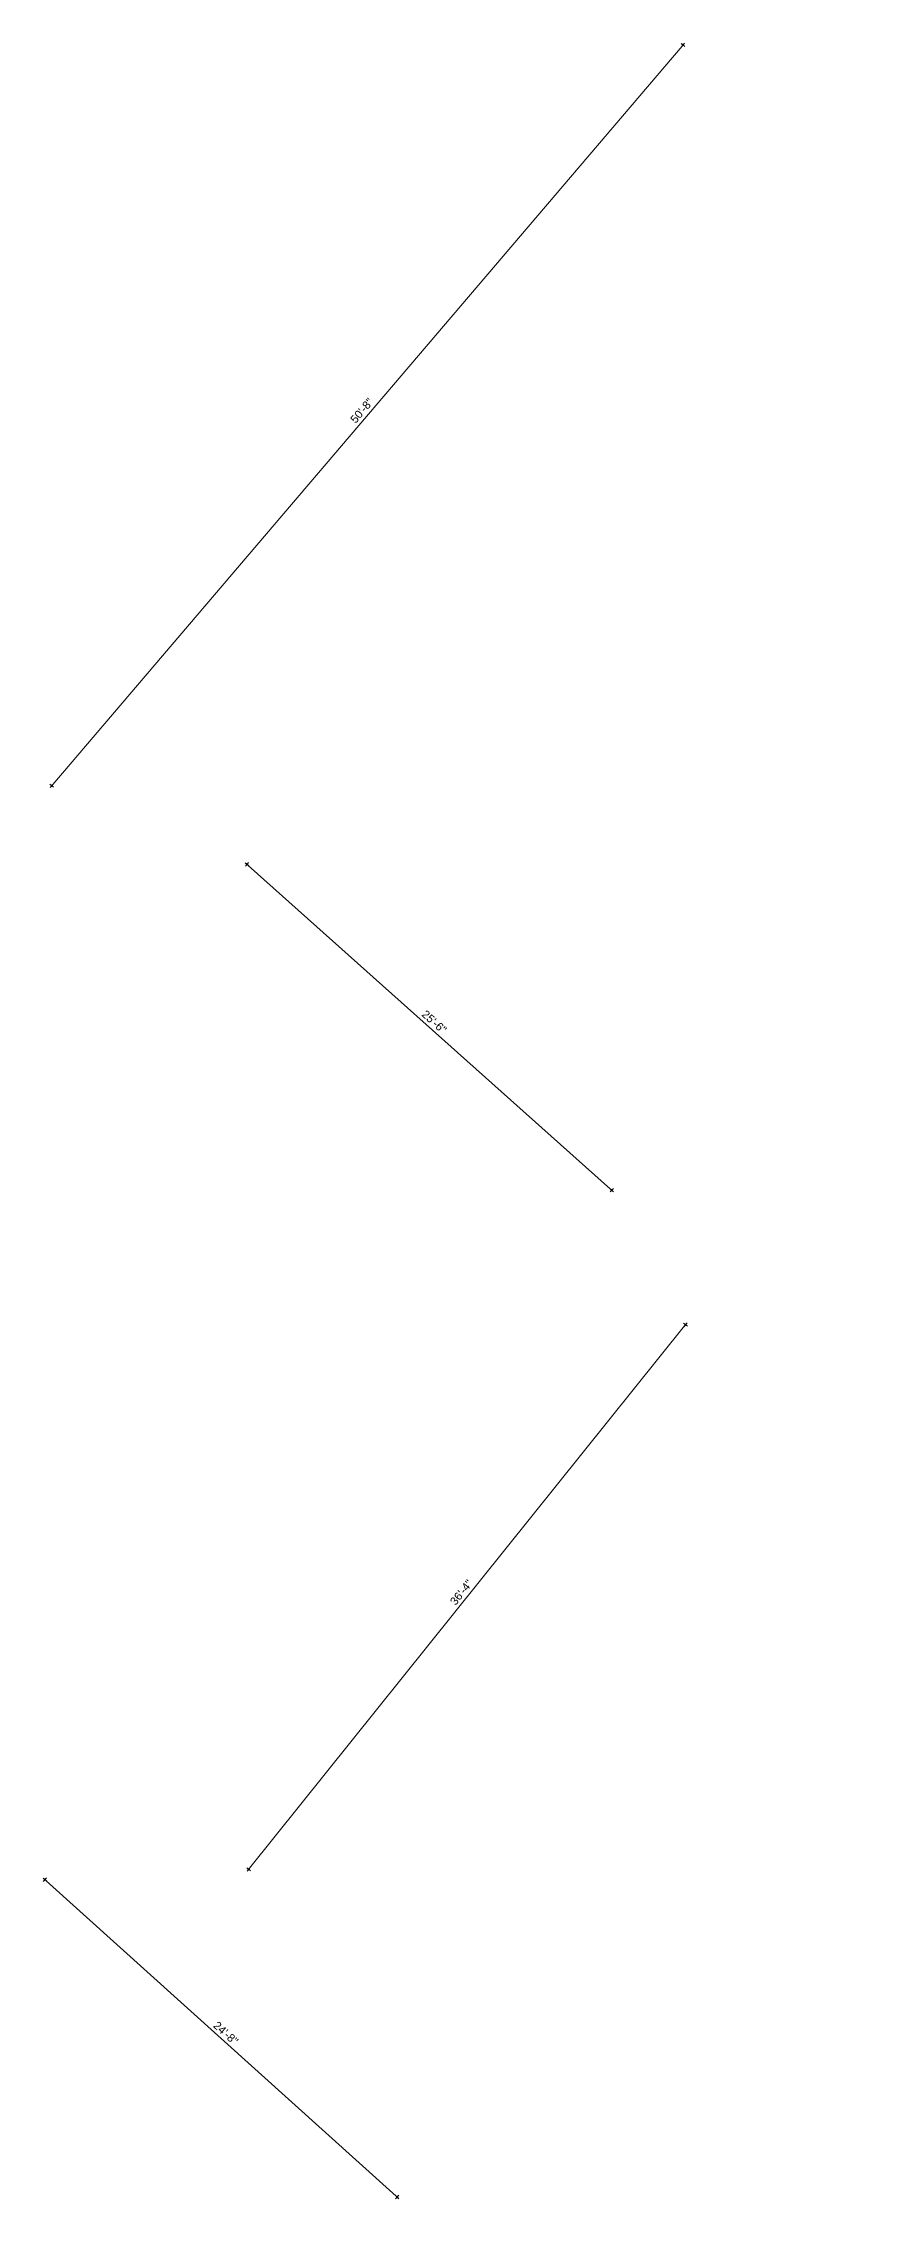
# Model space of a CAD drawing. Header units: inches. Extents: x 21312 to 154598, y -13316 to 16604.
# Drawn here: x 154076 to 154598, y 15257 to 16604 of the extents above; entities that cross this region are included whole.
import ezdxf

# ---------------------------------------------------------------- set-up
doc = ezdxf.new("R2010")
doc.units = ezdxf.units.IN
doc.header["$LTSCALE"] = 0.5
doc.header["$MEASUREMENT"] = 0
doc.header["$PDMODE"] = 66
doc.layers.add('hatch', color=9, linetype='Continuous', lineweight=0)
doc.layers.add('Toilet', color=7, linetype='Continuous', lineweight=25)
doc.styles.get("Standard").update_dxf_attribs({"font": 'arial.ttf'})
doc.dimstyles.new('S8', dxfattribs={"dimtxt": 5, "dimasz": 1, "dimexe": 6, "dimexo": 18, "dimgap": 1.9375, "dimtad": 1, "dimdec": 0, "dimzin": 3, "dimdsep": 46, "dimlunit": 4, "dimtxsty": 'Standard', "dimblk": 'dot 2', "dimcen": 12, "dimse1": 1, "dimse2": 1, "dimclrd": 1, "dimclre": 1, "dimclrt": 256, "dimadec": 0, "dimazin": 0, "dimtfac": 0.75, "dimtdec": 0, "dimtix": 1, "dimtmove": 1, "dimatfit": 3, "dimldrblk": 'DOT', "dimfxl": 1, "dimtolj": 1, "dimtzin": 0, "dimlwd": 9, "dimlwe": 9, "dimarcsym": 0})

# ---------------------------------------------------------------- blocks, each defined once
blk = doc.blocks.new('dot1')
at = {"layer": 'hatch'}
h = blk.add_hatch(color=256, dxfattribs=at)
edge = h.paths.add_edge_path()
edge.add_arc((0, 0), 1, 0, 360)
for p, q in [((3, 0), (-3, 0)), ((0, 3), (0, -3))]:
    blk.add_line(p, q, dxfattribs=at)
blk.add_circle((0, 0), 1, dxfattribs=at)
blk = doc.blocks.new('dot 2')
at = {"layer": 'hatch', "xscale": 0.5, "yscale": 0.5, "zscale": 0.5}
blk.add_blockref('dot1', (0, 0), dxfattribs=at)
blk = doc.blocks.new('*D1022')
at = {"layer": 'Defpoints', "color": 0, "transparency": 16777216}
for p in [(154597.7, 16498.6), (154081.4, 16139.7), (154203.2, 16035.8)]:
    blk.add_point(p, dxfattribs=at)
at = {"layer": 'Toilet', "color": 1, "lineweight": 9, "transparency": 16777216}
blk.add_line((154475.3, 16601.7), (154082, 16140.4), dxfattribs=at)
for p, rotation in [((154475.9, 16602.4), 49.54824461827106), ((154081.4, 16139.7), 229.548244618271)]:
    blk.add_blockref('dot 2', p, dxfattribs=dict(at, rotation=rotation))
at = {"layer": 'Toilet', "transparency": 16777216, "insert": (154275.2, 16374), "char_height": 5, "attachment_point": 5, "rotation": 49.5482}
blk.add_mtext('\\A1;50\'-8"', dxfattribs=at)
blk = doc.blocks.new('_Dot')
at = {"color": 0, "linetype": 'ByBlock', "lineweight": -2}
blk.add_line((-0.5, 0), (-1, 0), dxfattribs=at)
at = {"color": 0, "linetype": 'ByBlock', "const_width": 0.5}
blk.add_lwpolyline([(-0.25, 0, 1), (0.25, 0, 1)], format="xyb", close=True, dxfattribs=at)
blk = doc.blocks.new('*D1023')
at = {"layer": 'Defpoints', "color": 0, "transparency": 16777216}
for p in [(154179, 16063.1), (154431.4, 15887), (154407, 15859.6)]:
    blk.add_point(p, dxfattribs=at)
at = {"layer": 'Toilet', "color": 1, "lineweight": 9, "transparency": 16777216}
blk.add_line((154204.2, 16089.8), (154430.7, 15887.7), dxfattribs=at)
for p, rotation in [((154203.4, 16090.5), 138.2506945360703), ((154431.4, 15887), 318.2506945360703)]:
    blk.add_blockref('dot 2', p, dxfattribs=dict(at, rotation=rotation))
at = {"layer": 'Toilet', "transparency": 16777216, "insert": (154320.4, 15992.1), "char_height": 5, "attachment_point": 5, "rotation": 318.2507}
blk.add_mtext('\\A1;25\'-6"', dxfattribs=at)
blk = doc.blocks.new('*D1024')
at = {"layer": 'Defpoints', "color": 0, "transparency": 16777216}
for p in [(154407, 15859.6), (154133.9, 15519.3), (154204.4, 15462.7)]:
    blk.add_point(p, dxfattribs=at)
at = {"layer": 'Toilet', "color": 1, "lineweight": 9, "transparency": 16777216}
blk.add_line((154476.8, 15802.2), (154205, 15463.5), dxfattribs=at)
for p, rotation in [((154477.5, 15803), 51.25123726675771), ((154204.4, 15462.7), 231.2512372667577)]:
    blk.add_blockref('dot 2', p, dxfattribs=dict(at, rotation=rotation))
at = {"layer": 'Toilet', "transparency": 16777216, "insert": (154337.4, 15635.7), "char_height": 5, "attachment_point": 5, "rotation": 51.2512}
blk.add_mtext('\\A1;36\'-4"', dxfattribs=at)

msp = doc.modelspace()

# ---------------------------------------------------------------- dimensions: what is measured, and where the dimension line sits
at = {"layer": 'Toilet'}
for p1, p2, distance, picture, middle in [((154597.7, 16498.6), (154203.2, 16035.8), -160.1, '*D1022', (154275.2, 16374)), ((154179, 16063.1), (154407, 15859.6), 36.8, '*D1023', (154320.4, 15992.1)), ((154407, 15859.6), (154133.9, 15519.3), 90.4, '*D1024', (154337.4, 15635.7))]:
    dim = msp.add_aligned_dim(p1=p1, p2=p2, distance=distance, dimstyle='S8', override={"dimfxl": 2, "dimfxlon": 1, "dimarcsym": 1}, dxfattribs=at)
    dim.commit()
    dim.dimension.update_dxf_attribs({"geometry": picture, "text_midpoint": middle})
msp.add_aligned_dim(p1=(154133.9, 15519.3), p2=(154354.1, 15321), distance=-84.9, dimstyle='S8', override={"dimfxl": 2, "dimfxlon": 1, "dimarcsym": 1}, dxfattribs=at).render()

doc.saveas('drawing.dxf')
